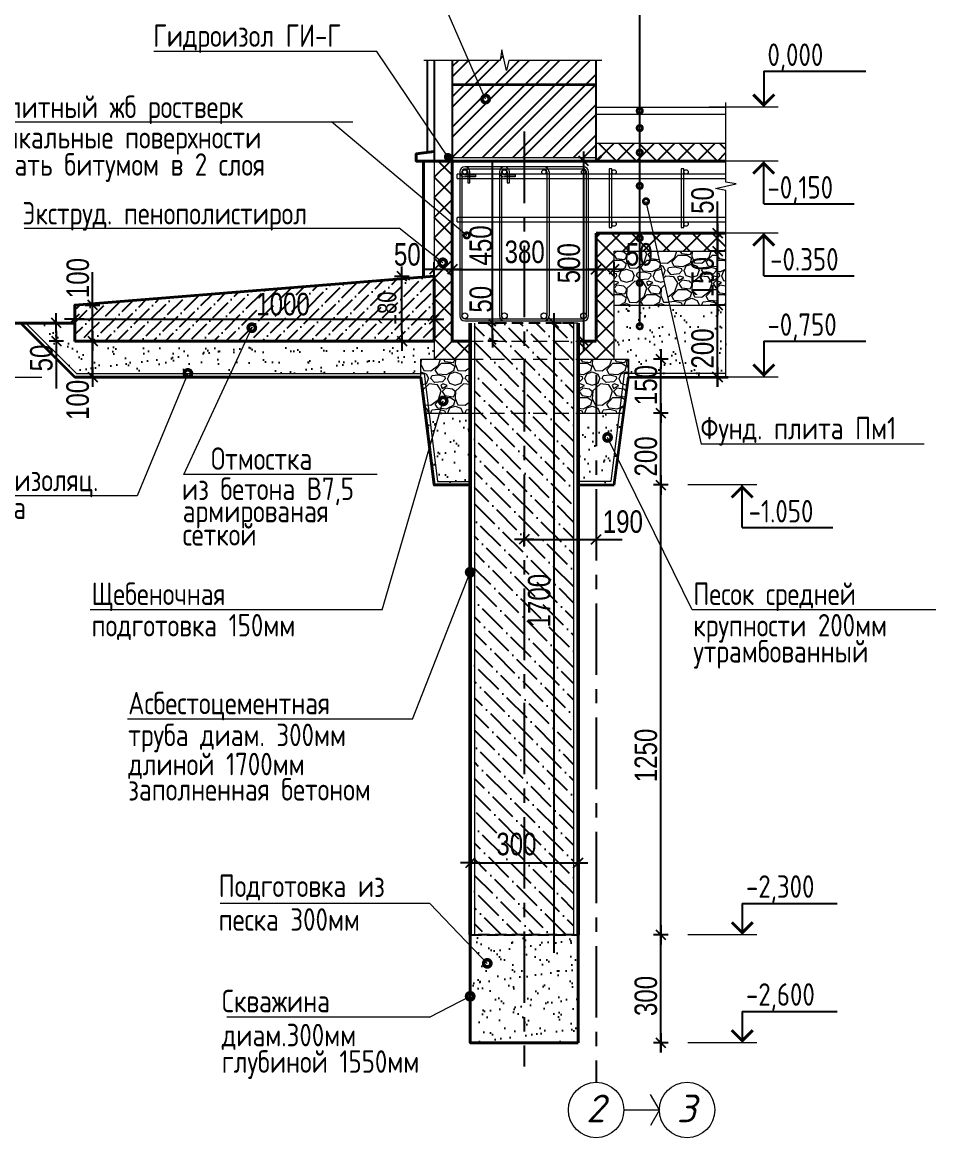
# Model space of a CAD drawing. Extents: x -12289450 to -10763036, y -7834513 to -6150123.
# Drawn here: x -11120280 to -11110128, y -7823445 to -7811047 of the extents above; entities that cross this region are included whole.
import ezdxf

# ---------------------------------------------------------------- set-up
doc = ezdxf.new("R2010")
doc.units = 0
doc.header["$LTSCALE"] = 25
for name, pattern in [('CENTER', [50.8, 31.75, -6.35, 6.35, -6.35]), ('DASHED', [0.75, 0.5, -0.25]), ('HIDDEN', [9.525, 6.35, -3.175])]:
    doc.linetypes.add(name, pattern=pattern)
for name, color, linetype in [('004-ВСПЛИНИИ', 15, 'Continuous'), ('005-РАЗМЕРЫ', 252, 'Continuous'), ('008-ШТРИХОВКА', 252, 'Continuous'), ('014-ОСИ', 251, 'CENTER'), ('Annotation - Text', 7, 'Continuous'), ('osnovnie', 7, 'Continuous')]:
    doc.layers.add(name, color=color, linetype=linetype)
for name, color, linetype, lineweight in [('ROSTV', 5, 'Continuous', 30), ('СТЕНЫ', 5, 'Continuous', 40), ('ФУНДАМЕНТ', 5, 'Continuous', 30), ('фундаменты', 52, 'Continuous', 35)]:
    doc.layers.add(name, color=color, linetype=linetype, lineweight=lineweight)
doc.styles.add('gismo', font='isocpeui.ttf')
doc.styles.add('GOST 2.304', font='cs_gost2304.shx')
doc.styles.add('TXT0', font='txt', dxfattribs={"width": 0.8})

# ---------------------------------------------------------------- blocks, each defined once
blk = doc.blocks.new('A8MITTA', base_point=(3180, 3140))
for p, q in [((3170, 3130), (3190, 3150)), ((3180, 3155), (3180, 3125)), ((3160, 3140), (3200, 3140))]:
    blk.add_line(p, q)

msp = doc.modelspace()

# ---------------------------------------------------------------- hatches: boundary and pattern name
at = {"layer": '005-РАЗМЕРЫ', "ltscale": 5}
h = msp.add_hatch(dxfattribs=at)
h.set_pattern_fill('ANSI32', color=256, scale=25, style=0)
h.set_pattern_definition([(45, (-11115501.8, -7812549.54), (-168.38, 168.38), []), (45, (-11115389.56, -7812549.54), (-168.38, 168.38), [])])
h.paths.add_polyline_path([(-11113901.8, -7811729.5), (-11113901.8, -7811469.5), (-11114873.7, -7811469.5), (-11114897.9, -7811582.8), (-11114948.5, -7811353.3), (-11114967.8, -7811469.5), (-11115318.1, -7811469.5), (-11115204.8, -7811729.5)])
h.paths.add_polyline_path([(-11115196.1, -7811749.5), (-11115138.6, -7811881.6, -0.5404005), (-11115110.7, -7811899.8, -1), (-11115150.6, -7811899.8, -0.2983637), (-11115138.6, -7811881.6), (-11115196.1, -7811749.5), (-11115501.8, -7811749.5), (-11115501.8, -7812549.5), (-11113901.8, -7812549.5), (-11113901.8, -7811749.5)])
h.paths.add_polyline_path([(-11115204.8, -7811729.5), (-11115318.1, -7811469.5), (-11115501.8, -7811469.5), (-11115501.8, -7811729.5)])
at = {"layer": '005-РАЗМЕРЫ', "lineweight": 9, "ltscale": 5}
h = msp.add_hatch(dxfattribs=at)
h.set_pattern_fill('GRAVEL', color=256, scale=15, style=0)
h.set_pattern_definition([(228.0128, (-11115577.49, -7815008.542), (-3048, -3429), [51.258, -5074.573]), (184.96974, (-11115611.78, -7815046.642), (4572, 381.00002), [87.961, -8708.107]), (132.51045, (-11115699.41, -7815054.262), (3810, -4191), [62.022, -6140.208]), (267.2737, (-11115848, -7815149.512), (381, 7620), [80.101, -7929.966]), (292.83365, (-11115851.81, -7815229.522), (-1905, 4572), [78.545, -7775.971]), (357.2737, (-11115821.33, -7815301.912), (-7620, 381), [80.101, -7929.966]), (37.69424, (-11115741.32, -7815305.722), (-4953, -3810), [105.929, -10486.967]), (72.25533, (-11115657.5, -7815240.952), (2667, 8382), [100.008, -9900.788]), (121.42957, (-11115627.02, -7815145.702), (-3048, 4953), [80.372, -7956.832]), (175.2364, (-11115668.93, -7815077.122), (4191, -381), [91.757, -4496.09]), (222.39744, (-11115760.369, -7815069.502), (-4572, -4191), [118.662, -11747.516]), (138.8141, (-11115470.81, -7815153.32), (-2667, 2286), [40.5, -4009.585]), (171.46923, (-11115501.29, -7815126.652), (4953, -762), [77.052, -7628.196]), (225, (-11115577.5, -7815115.22), (-5e-14, -381), [53.88, -484.934]), (203.1986, (-11115604.16, -7815069.5), (1905, 762), [29.016, -2872.593]), (291.8014, (-11115630.83, -7815080.93), (-381, 1143), [41.035, -2010.713]), (30.9638, (-11115615.59, -7815119.03), (1143, 762), [66.648, -2154.945]), (161.565, (-11115558.44, -7815084.74), (762, -381), [48.193, -1156.635]), (16.38954, (-11115851.81, -7815080.932), (3810, 1143), [67.513, -6683.824]), (70.3462, (-11115787.04, -7815061.882), (-1524, -4191), [56.64, -5607.332]), (293.1986, (-11115558.44, -7815008.54), (-762, 1905), [58.032, -2843.578]), (343.61046, (-11115535.58, -7815061.882), (-3810, 1143), [67.513, -6683.824]), (339.444, (-11115851.81, -7815317.15), (-1905, 762), [65.105, -3190.16]), (294.77514, (-11115790.85, -7815340.012), (-1905, 4191), [54.551, -5400.539]), (66.8014, (-11115554.63, -7815389.54), (762, 1905), [58.032, -2843.578]), (17.354, (-11115531.77, -7815336.202), (-4953, -1524), [63.867, -6322.856]), (69.444, (-11115741.32, -7815389.54), (-762, -1905), [32.553, -3222.713]), (101.31, (-11115577.49, -7815389.54), (-381, 1524), [19.427, -1923.3]), (165.9638, (-11115581.3, -7815370.49), (1143, -381), [78.545, -1492.358]), (186.009, (-11115657.5, -7815351.442), (3810, 381), [72.79, -7206.205]), (303.69, (-11115615.59, -7815153.32), (-381, 762), [54.95, -1318.766]), (353.15723, (-11115585.11, -7815199.042), (6477, -762), [95.934, -9497.401]), (60.9454, (-11115489.86, -7815210.47), (-1524, -2667), [39.226, -3883.409]), (90, (-11115470.8, -7815176.2), (-381, 381), [22.86, -358.14]), (120.2564, (-11115665.12, -7815340.012), (1524, -2667), [52.93, -5240.091]), (48.0128, (-11115691.79, -7815294.292), (3048, 3429), [102.516, -5023.314]), (0, (-11115623.2, -7815218.1), (381, 381), [99.06, -281.94]), (325.30485, (-11115524.15, -7815218.092), (3810, -2667), [60.241, -5963.898]), (254.0546, (-11115474.62, -7815252.38), (-381, -1524), [55.474, -2718.248]), (207.646, (-11115489.86, -7815305.722), (-7239, -3810), [90.322, -8941.87]), (175.4261, (-11115569.87, -7815347.632), (-4953, 381), [95.554, -9459.877])])
h.paths.add_polyline_path([(-11115301.8, -7814789.5), (-11115851.8, -7814789.5), (-11115851.8, -7814949.5), (-11115814.4, -7814949.5), (-11115759.4, -7815389.5), (-11115671.7, -7815389.5), (-11115611.3, -7815273.1, -0.2800341), (-11115622.1, -7815255.4, -1), (-11115582.2, -7815255.4, -0.5624584), (-11115611.3, -7815273.1), (-11115671.7, -7815389.5), (-11115301.8, -7815389.5)])
h.paths.add_polyline_path([(-11113589.2, -7814949.5), (-11113541.8, -7814949.5), (-11113541.8, -7814789.5), (-11114101.8, -7814789.5), (-11114101.8, -7815389.5), (-11113644.2, -7815389.5)])
h.paths.add_polyline_path([(-11113417, -7813958.3, -0.4142136), (-11113432, -7813943.3, -0.4142136), (-11113417, -7813928.3), (-11113417, -7813589.5), (-11113701.8, -7813589.5), (-11113701.8, -7814189.5), (-11113417, -7814189.5)])
h.paths.add_polyline_path([(-11113222.1, -7813589.5), (-11113417, -7813589.5), (-11113417, -7813928.3, -0.4142136), (-11113402, -7813943.3, -0.4142136), (-11113417, -7813958.3), (-11113417, -7814189.5), (-11113085.6, -7814189.5)])
h.paths.add_polyline_path([(-11112552.8, -7813589.5), (-11112633.8, -7813589.5), (-11113222.1, -7813589.5), (-11113085.6, -7814189.5), (-11112552.8, -7814189.5)], flags=16)
h.paths.add_polyline_path([(-11112460.4, -7813589.5), (-11113222.1, -7813589.5), (-11113085.6, -7814189.5), (-11112460.4, -7814189.5)])
h.paths.add_polyline_path([(-11115814.4, -7814949.5), (-11115851.8, -7814949.5), (-11115851.8, -7814989.5), (-11115801.8, -7815389.5), (-11115759.4, -7815389.5)], flags=17)
h.paths.add_polyline_path([(-11113541.8, -7814989.5), (-11113541.8, -7814949.5), (-11113589.2, -7814949.5), (-11113644.2, -7815389.5), (-11113595.1, -7815389.5)], flags=17)
h.paths.add_polyline_path([(-11113635.4, -7813815.2), (-11113210.4, -7813815.2), (-11113210.4, -7813440.2), (-11113635.4, -7813440.2)], flags=9)
h.paths.add_polyline_path([(-11112530.3, -7814158.3), (-11112530.3, -7813599.9), (-11112905.3, -7813599.9), (-11112905.3, -7814158.3)], flags=24)
h = msp.add_hatch(dxfattribs=at)
h.set_pattern_fill('GRAVEL', color=256, scale=15, style=0)
h.set_pattern_definition([(228.013, (-11112947.804, -7813808.542), (-3048, -3429), [51.258, -5074.573]), (184.9697, (-11112982.094, -7813846.642), (4572, 381), [87.96, -8708.107]), (132.5104, (-11113069.724, -7813854.262), (3810, -4191), [62.022, -6140.208]), (267.2737, (-11113218.314, -7813949.512), (381, 7620), [80.1, -7929.966]), (292.8337, (-11113222.124, -7814029.522), (-1905, 4572), [78.545, -7775.971]), (357.2737, (-11113191.644, -7814101.912), (-7620, 381), [80.1, -7929.966]), (37.6942, (-11113111.634, -7814105.722), (-4953, -3810), [105.929, -10486.967]), (72.2553, (-11113027.814, -7814040.952), (2667, 8382), [100.008, -9900.788]), (121.4296, (-11112997.334, -7813945.702), (-3048, 4953), [80.372, -7956.832]), (175.2364, (-11113039.244, -7813877.122), (4191, -381), [91.757, -4496.09]), (222.3974, (-11113130.684, -7813869.502), (-4572, -4191), [118.662, -11747.516]), (138.814, (-11112841.124, -7813953.32), (-2667, 2286), [40.5, -4009.585]), (171.4692, (-11112871.604, -7813926.652), (4953, -762), [77.052, -7628.196]), (225, (-11112947.8, -7813915.22), (-5e-14, -381), [53.88, -484.93]), (203.199, (-11112974.474, -7813869.5), (1905, 762), [29.016, -2872.593]), (291.801, (-11113001.144, -7813880.93), (-381, 1143), [41.035, -2010.713]), (30.964, (-11112985.904, -7813919.03), (1143, 762), [66.65, -2154.945]), (161.565, (-11112928.75, -7813884.74), (762, -381), [48.19, -1156.635]), (16.3895, (-11113222.124, -7813880.932), (3810, 1143), [67.513, -6683.824]), (70.346, (-11113157.354, -7813861.882), (-1524, -4191), [56.64, -5607.332]), (293.199, (-11112928.754, -7813808.54), (-762, 1905), [58.03, -2843.578]), (343.6105, (-11112905.894, -7813861.882), (-3810, 1143), [67.513, -6683.824]), (339.444, (-11113222.124, -7814117.15), (-1905, 762), [65.105, -3190.16]), (294.775, (-11113161.164, -7814140.012), (-1905, 4191), [54.55, -5400.54]), (66.8014, (-11112924.944, -7814189.54), (762, 1905), [58.032, -2843.578]), (17.354, (-11112902.084, -7814136.202), (-4953, -1524), [63.867, -6322.856]), (69.444, (-11113111.634, -7814189.54), (-762, -1905), [32.553, -3222.713]), (101.31, (-11112947.804, -7814189.54), (-381, 1524), [19.427, -1923.3]), (165.964, (-11112951.61, -7814170.49), (1143, -381), [78.545, -1492.36]), (186.009, (-11113027.814, -7814151.442), (3810, 381), [72.79, -7206.205]), (303.69, (-11112985.9, -7813953.32), (-381, 762), [54.95, -1318.77]), (353.1572, (-11112955.424, -7813999.042), (6477, -762), [95.934, -9497.401]), (60.9454, (-11112860.174, -7814010.47), (-1524, -2667), [39.226, -3883.41]), (90, (-11112841.12, -7813976.2), (-381, 381), [22.86, -358.14]), (120.2564, (-11113035.434, -7814140.012), (1524, -2667), [52.93, -5240.09]), (48.013, (-11113062.104, -7814094.292), (3048, 3429), [102.516, -5023.314]), (0, (-11112993.52, -7814018.1), (381, 381), [99.06, -281.94]), (325.305, (-11112894.464, -7814018.092), (3810, -2667), [60.241, -5963.898]), (254.055, (-11112844.934, -7814052.38), (-381, -1524), [55.474, -2718.248]), (207.646, (-11112860.174, -7814105.722), (-7239, -3810), [90.322, -8941.87]), (175.426, (-11112940.184, -7814147.632), (-4953, 381), [95.554, -9459.877])])
h.paths.add_polyline_path([(-11113085.6, -7814189.5), (-11112552.8, -7814189.5), (-11112552.8, -7813589.5), (-11112633.8, -7813589.5), (-11113222.1, -7813589.5)])
h.paths.add_polyline_path([(-11112530.3, -7814158.3), (-11112530.3, -7813599.9), (-11112905.3, -7813599.9), (-11112905.3, -7814158.3)], flags=9)
at = {"layer": '005-РАЗМЕРЫ', "ltscale": 5}
h = msp.add_hatch(dxfattribs=at)
h.set_pattern_fill('AR-SAND', color=256, scale=5, style=0)
h.set_pattern_definition([(37.5, (-11115801.8, -7816189.54), (-8, 244.707), [0, -193.04, 0, -215.9, 0, -206.375]), (7.5, (-11115801.8, -7816189.54), (224.762, 358.413), [0, -104.14, 0, -173.99, 0, -66.675]), (327.5, (-11115958.02, -7816189.54), (395.496, 0.719), [0, -63.5, 0, -228.6, 0, -298.45]), (317.5, (-11115958.02, -7816189.54), (381.778, 111.465), [0, -31.75, 0, -149.86, 0, -171.45])])
h.paths.add_polyline_path([(-11112460.4, -7814189.5), (-11113417, -7814189.5), (-11113417, -7814410.2, -0.4142136), (-11113402, -7814425.2, -1), (-11113432, -7814425.2, -0.4142136), (-11113417, -7814410.2), (-11113417, -7814189.5), (-11113701.8, -7814189.5), (-11113701.8, -7814789.5), (-11113541.8, -7814789.5), (-11113541.8, -7814989.5), (-11112460.4, -7814989.5)])
h.paths.add_polyline_path([(-11115301.8, -7815389.5), (-11115671.7, -7815389.5), (-11115742.4, -7815525.7), (-11115664.4, -7816149.5), (-11115301.8, -7816149.5)])
h.paths.add_polyline_path([(-11115742.4, -7815525.7), (-11115776.6, -7815591.6), (-11115701.8, -7816189.5), (-11115301.8, -7816189.5), (-11115301.8, -7816149.5), (-11115664.4, -7816149.5)])
h.paths.add_polyline_path([(-11113901.8, -7815389.5), (-11114101.8, -7815389.5), (-11114101.8, -7816149.5), (-11113901.8, -7816149.5)])
h.paths.add_polyline_path([(-11113644.2, -7815389.5), (-11113901.8, -7815389.5), (-11113901.8, -7816149.5), (-11113739.2, -7816149.5)])
h.paths.add_polyline_path([(-11113595.1, -7815389.5), (-11113644.2, -7815389.5), (-11113739.2, -7816149.5), (-11113901.8, -7816149.5), (-11113901.8, -7816189.5), (-11113701.8, -7816189.5)])
h.paths.add_polyline_path([(-11113901.8, -7816149.5), (-11114101.8, -7816149.5), (-11114101.8, -7816189.5), (-11113901.8, -7816189.5)])
h.paths.add_polyline_path([(-11115759.4, -7815389.5), (-11115801.8, -7815389.5), (-11115776.6, -7815591.6), (-11115742.4, -7815525.7)])
h.paths.add_polyline_path([(-11115671.7, -7815389.5), (-11115759.4, -7815389.5), (-11115742.4, -7815525.7)])
h.paths.add_polyline_path([(-11112530.3, -7814968.2), (-11112530.3, -7814376.6), (-11112905.3, -7814376.6), (-11112905.3, -7814968.2)], flags=24)
h.paths.add_polyline_path([(-11113161.1, -7815358.3), (-11113161.1, -7814799.9), (-11113536.1, -7814799.9), (-11113536.1, -7815358.3)], flags=9)
h = msp.add_hatch(dxfattribs=at)
h.set_pattern_fill('AR-SAND', color=256, scale=5, style=0)
h.set_pattern_definition([(37.5, (-11120254.76, -7814990.72), (-8, 244.707), [0, -193.04, 0, -215.9, 0, -206.375]), (7.5, (-11120254.76, -7814990.72), (224.762, 358.413), [0, -104.14, 0, -173.99, 0, -66.675]), (327.5, (-11120410.97, -7814990.72), (395.496, 0.719), [0, -63.5, 0, -228.6, 0, -298.45]), (317.5, (-11120410.97, -7814990.72), (381.778, 111.465), [0, -31.75, 0, -149.86, 0, -171.45])])
h.paths.add_polyline_path([(-11117957.6, -7814649.5), (-11118118.1, -7814949.5), (-11115851.8, -7814949.5), (-11115851.8, -7814789.5), (-11115701.8, -7814789.5), (-11115701.8, -7814649.5)])
h.paths.add_polyline_path([(-11118482.1, -7814949.5), (-11118118.1, -7814949.5), (-11117957.6, -7814649.5), (-11118296, -7814649.5, -0.571406), (-11118325.6, -7814667)])
h.paths.add_polyline_path([(-11118482.1, -7814949.5), (-11118325.6, -7814667, -0.2727456), (-11118335.9, -7814649.5), (-11119498.7, -7814649.5), (-11119498.7, -7814697.5), (-11119498.7, -7814949.5)])
h.paths.add_polyline_path([(-11119755.9, -7814649.5), (-11119755.9, -7814389.5), (-11119902.3, -7814389.5), (-11119902.3, -7814497.5), (-11119902.3, -7814697.5), (-11119902.3, -7814726.6), (-11119679.3, -7814949.5), (-11119498.7, -7814949.5), (-11119498.7, -7814881.5), (-11119498.7, -7814649.5)])
h.paths.add_polyline_path([(-11119902.3, -7814589.5), (-11119902.3, -7814481.5), (-11119902.3, -7814389.5), (-11119983.3, -7814389.5), (-11120239.3, -7814389.5), (-11119902.3, -7814726.6)])
h.paths.add_polyline_path([(-11119879.8, -7814990.7), (-11119879.8, -7814565.7), (-11120254.8, -7814565.7), (-11120254.8, -7814990.7)], flags=9)
h = msp.add_hatch(dxfattribs=at)
h.set_pattern_fill('AR-SAND', color=256, scale=5, style=0)
h.set_pattern_definition([(37.5, (-11115301.8, -7822389.54), (-8, 244.707), [0, -193.04, 0, -215.9, 0, -206.375]), (7.5, (-11115301.8, -7822389.54), (224.76, 358.41), [0, -104.14, 0, -173.99, 0, -66.675]), (327.5, (-11115458.02, -7822389.54), (395.496, 0.719), [0, -63.5, 0, -228.6, 0, -298.45]), (317.5, (-11115458.02, -7822389.54), (381.78, 111.465), [0, -31.75, 0, -149.86, 0, -171.45])])
h.paths.add_polyline_path([(-11114101.8, -7822389.5), (-11114101.8, -7821189.5), (-11115301.8, -7821189.5), (-11115301.8, -7822389.5)])
at = {"layer": '008-ШТРИХОВКА', "ltscale": 5}
h = msp.add_hatch(dxfattribs=at)
h.set_pattern_fill('ANSI37', color=256, scale=50, style=0)
h.set_pattern_definition([(45, (-11113901.81, -7812589.54), (-112.253, 112.253), []), (135, (-11113901.81, -7812589.54), (-112.253, -112.253), [])])
h.paths.add_polyline_path([(-11112460.4, -7812389.5), (-11113901.8, -7812389.5), (-11113901.8, -7812549.5), (-11113901.8, -7812589.5), (-11112460.4, -7812589.5)])
h.paths.add_polyline_path([(-11113402, -7812494.3, -1), (-11113432, -7812494.3, -1)], flags=16)
h = msp.add_hatch(dxfattribs=at)
h.set_pattern_fill('ANSI37', color=256, scale=50, style=0)
h.set_pattern_definition([(45, (-11115701.81, -7814789.54), (-112.253, 112.253), []), (135, (-11115701.81, -7814789.54), (-112.253, -112.253), [])])
h.paths.add_polyline_path([(-11115501.8, -7813279.5), (-11115701.8, -7813111.4), (-11115701.8, -7813644.6), (-11115622.4, -7813707.7, -0.7103054), (-11115586.8, -7813720.1, -1), (-11115626.7, -7813720.1, -0.1693818), (-11115622.4, -7813707.7), (-11115701.8, -7813644.6), (-11115701.8, -7813792.7), (-11115593.8, -7813792.7), (-11115501.8, -7813792.7), (-11115501.8, -7813711.7)])
h.paths.add_polyline_path([(-11115501.8, -7812589.5), (-11115701.8, -7812589.5), (-11115701.8, -7813111.4), (-11115501.8, -7813279.5)])
h.paths.add_polyline_path([(-11115501.8, -7813792.7), (-11115609.8, -7813792.7), (-11115701.8, -7813792.7), (-11115701.8, -7813873.7), (-11115701.8, -7814789.5), (-11115301.8, -7814789.5), (-11115301.8, -7814589.5), (-11115317.6, -7814589.5), (-11115501.8, -7814589.5)])
h.paths.add_polyline_path([(-11113701.8, -7813792.7), (-11113809.8, -7813792.7), (-11113901.8, -7813792.7), (-11113901.8, -7813873.7), (-11113901.8, -7814589.5), (-11114101.8, -7814589.5), (-11114101.8, -7814789.5), (-11113701.8, -7814789.5)])
h.paths.add_polyline_path([(-11113701.8, -7813589.5), (-11113417, -7813589.5), (-11113417, -7813461.1, -0.4142136), (-11113432, -7813446.1, -0.4142136), (-11113417, -7813431.1), (-11113417, -7813389.5), (-11113901.8, -7813389.5), (-11113901.8, -7813792.7), (-11113793.8, -7813792.7), (-11113701.8, -7813792.7), (-11113701.8, -7813711.7)])
h.paths.add_polyline_path([(-11113267.6, -7813389.5), (-11113417, -7813389.5), (-11113417, -7813431.1, -0.4142136), (-11113402, -7813446.1, -0.4142136), (-11113417, -7813461.1), (-11113417, -7813589.5), (-11113222.1, -7813589.5)])
h.paths.add_polyline_path([(-11112552.8, -7813389.5), (-11112633.8, -7813389.5), (-11113267.6, -7813389.5), (-11113222.1, -7813589.5), (-11112552.8, -7813589.5)])
h.paths.add_polyline_path([(-11112460.4, -7813389.5), (-11112552.8, -7813389.5), (-11112552.8, -7813497.5), (-11112552.8, -7813589.5), (-11112471.8, -7813589.5), (-11112460.4, -7813589.5)])
h.paths.add_polyline_path([(-11113635.4, -7813815.2), (-11113210.4, -7813815.2), (-11113210.4, -7813440.2), (-11113635.4, -7813440.2)], flags=9)
at = {"layer": '008-ШТРИХОВКА', "ltscale": 4}
h = msp.add_hatch(dxfattribs=at)
h.set_pattern_fill('ANSI36', color=256, scale=30, style=0)
h.set_pattern_definition([(45, (38449788.22, 17325347.05), (50.51394068, 185.2177825), [238.125, -47.625, 0, -47.625])])
h.paths.add_polyline_path([(-11116061, -7813898.3), (-11119498.7, -7814173.7), (-11119498.7, -7814297.5), (-11119498.7, -7814589.5), (-11119417.7, -7814589.5), (-11116061, -7814589.5), (-11116061, -7814481.5)])
h.paths.add_polyline_path([(-11115701.8, -7813869.5), (-11116061, -7813898.3), (-11116061, -7813977.5), (-11116061, -7814589.5), (-11115980, -7814589.5), (-11115701.8, -7814589.5)])
h.paths.add_polyline_path([(-11119498.7, -7814189.5), (-11119513.3, -7814174.9), (-11119695.9, -7814189.5), (-11119695.9, -7814589.5), (-11119498.7, -7814589.5), (-11119498.7, -7814481.5)])
h.paths.add_polyline_path([(-11116068.5, -7814460.6), (-11116068.5, -7813991.6), (-11116383.5, -7813991.6), (-11116383.5, -7814460.6)], flags=24)
h = msp.add_hatch(dxfattribs=at)
h.set_pattern_fill('ANSI36', color=256, scale=40, angle=90, style=0)
h.set_pattern_definition([(135, (38449788.22, 17326387.05), (-246.95704333, 67.3519209), [317.5, -63.5, 0, -63.5])])
h.paths.add_polyline_path([(-11114701.8, -7814589.5), (-11115253.8, -7814589.5), (-11115253.8, -7814789.5), (-11114701.8, -7814789.5)])
h.paths.add_polyline_path([(-11114701.8, -7814389.5), (-11115053.3, -7814389.5), (-11115053.3, -7814461.5), (-11115053.3, -7814589.5), (-11114701.8, -7814589.5)])
h.paths.add_polyline_path([(-11114369.1, -7814389.5), (-11114701.8, -7814389.5), (-11114701.8, -7814589.5), (-11114369.1, -7814589.5)])
h.paths.add_polyline_path([(-11114369.1, -7814589.5), (-11114701.8, -7814589.5), (-11114701.8, -7814789.5), (-11114369.1, -7814789.5)])
h.paths.add_polyline_path([(-11114149.8, -7814589.5), (-11114369.1, -7814589.5), (-11114369.1, -7814789.5), (-11114149.8, -7814789.5)])
h.paths.add_polyline_path([(-11114149.8, -7814389.5), (-11114369.1, -7814389.5), (-11114369.1, -7814495.5), (-11114369.1, -7814589.5), (-11114149.8, -7814589.5)])
h.paths.add_polyline_path([(-11115053.3, -7814517.5), (-11115053.3, -7814389.5), (-11115107.3, -7814389.5), (-11115253.8, -7814389.5), (-11115253.8, -7814589.5), (-11115053.3, -7814589.5)])
h.paths.add_polyline_path([(-11114701.8, -7814789.5), (-11115253.8, -7814789.5), (-11115253.8, -7815389.5), (-11114701.8, -7815389.5)])
h.paths.add_polyline_path([(-11114369.1, -7814789.5), (-11114701.8, -7814789.5), (-11114701.8, -7815389.5), (-11114369.1, -7815389.5)])
h.paths.add_polyline_path([(-11114149.8, -7814789.5), (-11114369.1, -7814789.5), (-11114369.1, -7815389.5), (-11114149.8, -7815389.5)])
h.paths.add_polyline_path([(-11114149.8, -7815389.5), (-11114369.1, -7815389.5), (-11114369.1, -7816149.5), (-11114149.8, -7816149.5)])
h.paths.add_polyline_path([(-11114369.1, -7815389.5), (-11114701.8, -7815389.5), (-11114701.8, -7816149.5), (-11114369.1, -7816149.5)])
h.paths.add_polyline_path([(-11114701.8, -7815389.5), (-11115253.8, -7815389.5), (-11115253.8, -7816149.5), (-11114701.8, -7816149.5)])
h.paths.add_polyline_path([(-11114701.8, -7816149.5), (-11115253.8, -7816149.5), (-11115253.8, -7820389.8), (-11114701.8, -7820389.8)])
h.paths.add_polyline_path([(-11114369.1, -7816149.5), (-11114701.8, -7816149.5), (-11114701.8, -7820389.8), (-11114369.1, -7820389.8)])
h.paths.add_polyline_path([(-11114149.8, -7816149.5), (-11114369.1, -7816149.5), (-11114369.1, -7820389.8), (-11114149.8, -7820389.8)])
h.paths.add_polyline_path([(-11114149.8, -7820790.4), (-11114369.1, -7820790.4), (-11114369.1, -7821189.5), (-11114149.8, -7821189.5)])
h.paths.add_polyline_path([(-11114149.8, -7820389.8), (-11114369.1, -7820389.8), (-11114369.1, -7820790.4), (-11114149.8, -7820790.4)])
h.paths.add_polyline_path([(-11114369.1, -7820389.8), (-11114701.8, -7820389.8), (-11114701.8, -7820790.4), (-11114369.1, -7820790.4)])
h.paths.add_polyline_path([(-11114369.1, -7820790.4), (-11114701.8, -7820790.4), (-11114701.8, -7821189.5), (-11114369.1, -7821189.5)])
h.paths.add_polyline_path([(-11114701.8, -7820389.8), (-11115253.8, -7820389.8), (-11115253.8, -7821189.5), (-11114701.8, -7821189.5)])
h.paths.add_polyline_path([(-11115023.9, -7820382.3), (-11114526.9, -7820382.3), (-11114526.9, -7820067.3), (-11115023.9, -7820067.3)], flags=9)
h.paths.add_polyline_path([(-11114376.6, -7817779.9), (-11114376.6, -7817170.9), (-11114691.6, -7817170.9), (-11114691.6, -7817779.9)], flags=24)

# ---------------------------------------------------------------- linework, layer by layer
at = {"lineweight": 13, "ltscale": 20}
for p, q in [((-11115130.6, -7811899.8), (-11115740, -7810501.5)), ((-11116340.3, -7811372.5), (-11118816.5, -7811372.5)), ((-11115549.3, -7812542.8), (-11116340.3, -7811372.5)), ((-11121066.9, -7812153.3), (-11116607.4, -7812153.3)), ((-11115340.1, -7813415.5), (-11116841.6, -7812153.3)), ((-11120258, -7813336.7), (-11116089.5, -7813336.7)), ((-11115606.7, -7813720.1), (-11116089.5, -7813336.7)), ((-11118486.3, -7816074.7), (-11117729.4, -7814442.3)), ((-11118439.8, -7814949.5), (-11119002.4, -7816312)), ((-11116280.2, -7817577.2), (-11115602.1, -7815255.4)), ((-11112835.3, -7817577.2), (-11113775.2, -7815661.4)), ((-11110257.5, -7815736), (-11112733.7, -7815736)), ((-11116334.3, -7816074.7), (-11118486.3, -7816074.7)), ((-11119002.4, -7816312), (-11121075.6, -7816312)), ((-11115941.5, -7818791.9), (-11115301.8, -7817159.5)), ((-11116280.2, -7817577.2), (-11119524.1, -7817577.2)), ((-11110127.7, -7817577.2), (-11112835.3, -7817577.2)), ((-11115941.5, -7818791.9), (-11119112.3, -7818791.9)), ((-11115751.7, -7820840.4), (-11118080.2, -7820840.4)), ((-11115751.7, -7820840.4), (-11115112.1, -7821507.2)), ((-11115755.1, -7822103.9), (-11115301.8, -7821873.6)), ((-11115755.1, -7822103.9), (-11118007.7, -7822103.9))]:
    msp.add_line(p, q, dxfattribs=at)
at = {"linetype": 'Continuous', "lineweight": 25, "ltscale": 20}
for p, q in [((-11112038.6, -7811589.3), (-11110905.4, -7811589.3)), ((-11112038.6, -7811589.3), (-11112038.6, -7811989.5)), ((-11112038.6, -7812876.8), (-11112038.6, -7812589.5)), ((-11112038.6, -7813063.8), (-11112038.6, -7812589.5)), ((-11112038.6, -7813063.8), (-11111032.3, -7813063.8)), ((-11112038.6, -7813676.8), (-11112038.6, -7813389.5)), ((-11112038.6, -7813863.8), (-11112038.6, -7813389.5)), ((-11112038.6, -7813863.8), (-11111032.3, -7813863.8)), ((-11112038.6, -7814589.3), (-11110905.4, -7814589.3)), ((-11112038.6, -7814589.3), (-11112038.6, -7814989.5)), ((-11112277.5, -7816476.8), (-11112277.5, -7816189.5)), ((-11112277.5, -7816663.8), (-11112277.5, -7816189.5)), ((-11112277.5, -7816663.8), (-11111271.2, -7816663.8)), ((-11112277.5, -7820842.5), (-11111222.6, -7820842.5)), ((-11112277.5, -7820842.5), (-11112277.5, -7821189.5)), ((-11112277.5, -7822042.5), (-11111222.6, -7822042.5)), ((-11112277.5, -7822042.5), (-11112277.5, -7822389.5))]:
    msp.add_line(p, q, dxfattribs=at)
at = {"lineweight": 25, "ltscale": 20}
msp.add_lwpolyline([(-11113417, -7814425.2), (-11113417, -7806957.3)], dxfattribs=at)
for points, const_width in [([(-11115110.7, -7811899.8, 1), (-11115150.6, -7811899.8, 1)], 79.8), ([(-11113402, -7812030.6, 1), (-11113432, -7812030.6, 1)], 60), ([(-11113402, -7812222.5, 1), (-11113432, -7812222.5, 1)], 60), ([(-11115534.3, -7812542.8, 1), (-11115564.3, -7812542.8, 1)], 60), ([(-11113402, -7812494.3, 1), (-11113432, -7812494.3, 1)], 60), ([(-11113402, -7812865.3, 1), (-11113432, -7812865.3, 1)], 60), ([(-11113332.8, -7813037, 1), (-11113362.8, -7813037, 1)], 60), ([(-11115325.1, -7813415.5, 1), (-11115355.1, -7813415.5, 1)], 60), ([(-11113402, -7813446.1, 1), (-11113432, -7813446.1, 1)], 60), ([(-11115586.8, -7813720.1, 1), (-11115626.7, -7813720.1, 1)], 79.8), ([(-11113402, -7813943.3, 1), (-11113432, -7813943.3, 1)], 60), ([(-11117709.5, -7814442.3, 1), (-11117749.4, -7814442.3, 1)], 79.8), ([(-11113402, -7814425.2, 1), (-11113432, -7814425.2, 1)], 60), ([(-11118419.9, -7814949.5, 1), (-11118459.8, -7814949.5, 1)], 79.8), ([(-11115582.2, -7815255.4, 1), (-11115622.1, -7815255.4, 1)], 79.8), ([(-11113755.2, -7815661.4, 1), (-11113795.1, -7815661.4, 1)], 79.8), ([(-11115281.9, -7817159.5, 1), (-11115321.8, -7817159.5, 1)], 79.8), ([(-11115092.1, -7821507.2, 1), (-11115132, -7821507.2, 1)], 79.8), ([(-11115281.9, -7821873.6, 1), (-11115321.8, -7821873.6, 1)], 79.8)]:
    msp.add_lwpolyline(points, format="xyb", close=True, dxfattribs=dict(at, const_width=const_width))
at = {"linetype": 'Continuous', "lineweight": 25, "ltscale": 20, "const_width": 32}
for points in [[(-11112155.3, -7811850.2), (-11112038.6, -7811966.9), (-11111921.9, -7811850.2)], [(-11112155.3, -7812728.9), (-11112038.6, -7812612.2), (-11111921.9, -7812728.9)], [(-11112155.3, -7812728.9), (-11112038.6, -7812612.2), (-11111921.9, -7812728.9)], [(-11112155.3, -7813528.9), (-11112038.6, -7813412.2), (-11111921.9, -7813528.9)], [(-11112155.3, -7813528.9), (-11112038.6, -7813412.2), (-11111921.9, -7813528.9)], [(-11112155.3, -7814850.2), (-11112038.6, -7814966.9), (-11111921.9, -7814850.2)], [(-11112394.1, -7816328.9), (-11112277.5, -7816212.2), (-11112160.8, -7816328.9)], [(-11112394.1, -7816328.9), (-11112277.5, -7816212.2), (-11112160.8, -7816328.9)], [(-11112394.1, -7821050.2), (-11112277.5, -7821166.9), (-11112160.8, -7821050.2)], [(-11112394.1, -7821050.2), (-11112277.5, -7821166.9), (-11112160.8, -7821050.2)], [(-11112394.1, -7822250.2), (-11112277.5, -7822366.9), (-11112160.8, -7822250.2)], [(-11112394.1, -7822250.2), (-11112277.5, -7822366.9), (-11112160.8, -7822250.2)]]:
    msp.add_lwpolyline(points, dxfattribs=at)
at = {"lineweight": 13, "ltscale": 20}
msp.add_lwpolyline([(-11113347.8, -7813037), (-11112733.7, -7815736)], dxfattribs=at)
at = {"layer": '004-ВСПЛИНИИ', "color": 0, "lineweight": 0}
for points in [[(-11113839.3, -7811469.5), (-11114873.7, -7811469.5), (-11114897.9, -7811582.8), (-11114948.5, -7811353.3), (-11114967.8, -7811469.5), (-11115817.4, -7811469.5)], [(-11112460.4, -7814989.5), (-11112460.4, -7812916.4), (-11112573.7, -7812892.1), (-11112344.2, -7812841.5), (-11112460.4, -7812822.3), (-11112460.4, -7811937.2)]]:
    msp.add_lwpolyline(points, dxfattribs=at)
at = {"layer": '005-РАЗМЕРЫ', "ltscale": 5}
for p, q in [((-11115053.3, -7814389.5), (-11115053.3, -7812589.5)), ((-11114039.4, -7814589.5), (-11114039.4, -7812594.9)), ((-11112552.9, -7814989.5), (-11112552.8, -7813039.5)), ((-11119498.7, -7814189.5), (-11119498.7, -7813822.8)), ((-11115549.8, -7813792.7), (-11113927.3, -7813792.7)), ((-11119498.7, -7814989.5), (-11119498.7, -7814189.5)), ((-11119696.4, -7814345.6), (-11115707.2, -7814345.6)), ((-11115053.3, -7814585.9), (-11115053.3, -7814393.1)), ((-11114369.1, -7821389.5), (-11114369.1, -7814392.9)), ((-11119902.3, -7814589.5), (-11119902.3, -7815116.8)), ((-11113183.6, -7817229.5), (-11113183.6, -7814881.5)), ((-11114700.3, -7816794.1), (-11113611.1, -7816794.1)), ((-11113183.6, -7821389.5), (-11113183.6, -7817229.5)), ((-11113183.6, -7822497.5), (-11113183.6, -7818429.5)), ((-11115301.8, -7820389.8), (-11114101.8, -7820389.8))]:
    msp.add_line(p, q, dxfattribs=at)
at = {"layer": '005-РАЗМЕРЫ', "color": 2, "linetype": 'DASHED', "ltscale": 10}
for p, q in [((-11114149.8, -7814389.5), (-11115253.8, -7814389.5)), ((-11115301.8, -7821189.5), (-11114101.8, -7821189.5)), ((-11114149.8, -7821189.5), (-11115253.8, -7821189.5))]:
    msp.add_line(p, q, dxfattribs=at)
at = {"layer": '005-РАЗМЕРЫ', "ltscale": 5}
msp.add_lwpolyline([(-11116061, -7814481.5), (-11116061, -7813949.5)], dxfattribs=at)
at = {"layer": '014-ОСИ'}
for p, q in [((-11114701.8, -7812261.8), (-11114701.8, -7822655.4)), ((-11113901.8, -7814965.4), (-11113901.8, -7822829.2))]:
    msp.add_line(p, q, dxfattribs=at)
at = {"layer": 'Annotation - Text', "color": 0, "lineweight": 20}
for points in [[(-11113199, -7823137.2), (-11113299.2, -7822963.7)], [(-11113593.8, -7823137.2), (-11113199, -7823137.2)], [(-11113199, -7823137.2), (-11113299.2, -7823310.7)]]:
    msp.add_lwpolyline(points, dxfattribs=at)
for centre in [(-11113901.8, -7823137.2), (-11112891, -7823137.2)]:
    msp.add_circle(centre, 308, dxfattribs=at)
at = {"layer": 'osnovnie', "color": 3, "lineweight": 0, "ltscale": 100}
for p, q in [((-11112460.4, -7812733.5), (-11115446.8, -7812733.6)), ((-11115417.8, -7812709.5), (-11115417.8, -7814309.5)), ((-11115393.8, -7812709.5), (-11115393.8, -7814309.5)), ((-11114041.8, -7812653.5), (-11115361.8, -7812653.5)), ((-11114041.8, -7812677.5), (-11115361.8, -7812677.5)), ((-11114977.8, -7812709.5), (-11114977.8, -7814309.5)), ((-11114953.8, -7812709.5), (-11114953.8, -7814309.5)), ((-11114449.8, -7812709.5), (-11114449.8, -7814309.5)), ((-11114425.8, -7812709.5), (-11114425.8, -7814309.5)), ((-11114009.8, -7814309.5), (-11114009.8, -7812709.5)), ((-11113985.8, -7814309.5), (-11113985.8, -7812709.5)), ((-11115446.8, -7812781.6), (-11112460.4, -7812781.5)), ((-11112460.4, -7813217.5), (-11115446.8, -7813217.6)), ((-11115446.8, -7813265.6), (-11112460.4, -7813265.5)), ((-11115361.8, -7814341.5), (-11114041.8, -7814341.5)), ((-11115361.8, -7814365.5), (-11114041.8, -7814365.5))]:
    msp.add_line(p, q, dxfattribs=at)
for points in [[(-11115446.8, -7812781.6), (-11115446.8, -7812733.6)], [(-11115361.8, -7812741.5), (-11115241.8, -7812741.5), (-11115241.8, -7812765.5), (-11115361.8, -7812765.5)], [(-11115329.8, -7812709.5), (-11115329.8, -7812829.5), (-11115305.8, -7812829.5), (-11115305.8, -7812709.5)], [(-11114921.8, -7812741.5), (-11114801.8, -7812741.5), (-11114801.8, -7812765.5), (-11114921.8, -7812765.5)], [(-11114889.8, -7812709.5), (-11114889.8, -7812829.5), (-11114865.8, -7812829.5), (-11114865.8, -7812709.5)], [(-11115446.8, -7813265.6), (-11115446.8, -7813217.6)]]:
    msp.add_lwpolyline(points, dxfattribs=at)
for points in [[(-11113725.8, -7812673.6), (-11113757.8, -7812673.6), (-11113757.8, -7813326.2), (-11113725.8, -7813326.2), (-11113725.8, -7812673.6)], [(-11112925.8, -7812673.6), (-11112957.8, -7812673.6), (-11112957.8, -7813326.2), (-11112925.8, -7813326.2), (-11112925.8, -7812673.6)]]:
    msp.add_lwpolyline(points, close=True, dxfattribs=at)
for centre, radius in [((-11115361.8, -7812709.5), 24), ((-11115361.8, -7812709.5), 24), ((-11114921.8, -7812709.5), 24), ((-11114481.8, -7812709.5), 24), ((-11114041.8, -7812709.5), 24), ((-11113701.8, -7812709.6), 24), ((-11112901.8, -7812709.6), 24), ((-11113701.8, -7813289.6), 24), ((-11112901.8, -7813289.6), 24), ((-11115361.8, -7814309.5), 32), ((-11114921.8, -7814309.5), 32), ((-11114481.8, -7814309.5), 32), ((-11114041.8, -7814309.5), 32)]:
    msp.add_circle(centre, radius, dxfattribs=at)
for centre, radius, start, end in [((-11115361.8, -7812709.5), 56, 90, 180), ((-11115361.8, -7812709.5), 56, 180, 270), ((-11115361.8, -7812709.5), 32, 90, 180), ((-11115361.8, -7812709.5), 32, 180, 270), ((-11115361.8, -7812709.5), 56, 0, 90), ((-11115361.8, -7812709.5), 32, 0, 90), ((-11114921.8, -7812709.5), 56, 90, 180), ((-11114921.8, -7812709.5), 56, 90, 180), ((-11114921.8, -7812709.5), 56, 180, 270), ((-11114921.8, -7812709.5), 32, 90, 180), ((-11114921.8, -7812709.5), 32, 90, 180), ((-11114921.8, -7812709.5), 32, 180, 270), ((-11114921.8, -7812709.5), 56, 0, 90), ((-11114921.8, -7812709.5), 32, 0, 90), ((-11114481.8, -7812709.5), 56, 0, 90), ((-11114481.8, -7812709.5), 56, 0, 90), ((-11114481.8, -7812709.5), 32, 0, 90), ((-11114041.8, -7812709.5), 56, 0, 90), ((-11114041.8, -7812709.5), 32, 0, 90), ((-11115361.8, -7814309.5), 56, 180, 270), ((-11115361.8, -7814309.5), 32, 180, 270), ((-11114921.8, -7814309.5), 56, 180, 270), ((-11114921.8, -7814309.5), 32, 180, 270), ((-11114481.8, -7814309.5), 32, 270, 0), ((-11114481.8, -7814309.5), 56, 270, 0), ((-11114041.8, -7814309.5), 32, 270, 0), ((-11114041.8, -7814309.5), 56, 270, 0)]:
    msp.add_arc(centre, radius, start, end, dxfattribs=at)
at = {"layer": 'ROSTV', "color": 4, "lineweight": 35}
msp.add_lwpolyline([(-11113846, -7812535.1), (-11113901.8, -7812589.5), (-11115501.8, -7812589.5), (-11115567.3, -7812525.1)], dxfattribs=at)
msp.add_lwpolyline([(-11113846, -7812535.1), (-11113901.8, -7812589.5), (-11115501.8, -7812589.5), (-11115567.3, -7812525.1)], dxfattribs=at)
at = {"layer": 'СТЕНЫ', "lineweight": 25, "ltscale": 3}
for p, q in [((-11115781.8, -7811469.5), (-11115781.8, -7812492.4)), ((-11115701.8, -7811469.5), (-11115701.8, -7812589.5)), ((-11115501.8, -7811469.5), (-11115501.8, -7812589.5)), ((-11113901.8, -7812589.5), (-11113901.8, -7811469.5))]:
    msp.add_line(p, q, dxfattribs=at)
at = {"layer": 'СТЕНЫ', "color": 0, "lineweight": 5, "ltscale": 4}
for p, q in [((-11111878.3, -7811989.5), (-11112644.4, -7811989.5)), ((-11111878.3, -7812589.5), (-11112644.4, -7812589.5)), ((-11111878.3, -7813389.5), (-11112460.4, -7813389.5)), ((-11120830.4, -7814989.5), (-11120064.3, -7814989.5)), ((-11112415.9, -7814989.5), (-11113182, -7814989.5)), ((-11111878.3, -7814989.5), (-11112644.4, -7814989.5)), ((-11112117.1, -7816189.5), (-11112883.2, -7816189.5)), ((-11112117.1, -7821189.5), (-11112883.2, -7821189.5)), ((-11112117.1, -7822389.5), (-11112883.2, -7822389.5))]:
    msp.add_line(p, q, dxfattribs=at)
at = {"layer": 'СТЕНЫ', "lineweight": 40, "ltscale": 10}
for p, q in [((-11115501.8, -7814589.5), (-11115501.8, -7812589.5)), ((-11115501.8, -7812589.5), (-11113901.8, -7812589.5)), ((-11115501.8, -7814589.5), (-11115501.8, -7812589.5)), ((-11115501.8, -7812589.5), (-11113901.8, -7812589.5)), ((-11113901.8, -7813389.5), (-11113901.8, -7814589.5)), ((-11115301.8, -7814589.5), (-11115501.8, -7814589.5)), ((-11113901.8, -7814589.5), (-11114101.8, -7814589.5)), ((-11113901.8, -7814589.5), (-11114101.8, -7814589.5))]:
    msp.add_line(p, q, dxfattribs=at)
at = {"layer": 'СТЕНЫ', "ltscale": 3}
for p, q in [((-11115501.8, -7812589.5), (-11115501.8, -7814589.5)), ((-11113901.8, -7814589.5), (-11113901.8, -7813389.5)), ((-11113901.8, -7813389.5), (-11112460.4, -7813389.5)), ((-11115501.8, -7814589.5), (-11115301.8, -7814589.5)), ((-11114101.8, -7814589.5), (-11113901.8, -7814589.5))]:
    msp.add_line(p, q, dxfattribs=at)
at = {"layer": 'СТЕНЫ', "color": 0, "ltscale": 4}
msp.add_line((-11121050.5, -7814389.5), (-11119695.9, -7814389.5), dxfattribs=at)
at = {"layer": 'СТЕНЫ', "linetype": 'Continuous', "lineweight": 35, "ltscale": 75}
for p, q in [((-11120295.9, -7814389.5), (-11119695.9, -7814989.5)), ((-11119695.9, -7814989.5), (-11115851.8, -7814989.5)), ((-11119695.9, -7814989.5), (-11115851.8, -7814989.5)), ((-11115851.8, -7814989.5), (-11115701.8, -7816189.5)), ((-11113701.8, -7816189.5), (-11113541.8, -7814989.5)), ((-11115701.8, -7816189.5), (-11115301.8, -7816189.5)), ((-11115301.8, -7816189.5), (-11115301.8, -7822389.5)), ((-11114101.8, -7822389.5), (-11114101.8, -7816189.5)), ((-11114101.8, -7816189.5), (-11113701.8, -7816189.5)), ((-11115301.8, -7822389.5), (-11114101.8, -7822389.5))]:
    msp.add_line(p, q, dxfattribs=at)
at = {"layer": 'СТЕНЫ', "color": 0, "linetype": 'DASHED', "lineweight": 25, "ltscale": 10}
for p, q in [((-11115308.9, -7814589.5), (-11115501.8, -7814589.5)), ((-11115308.9, -7814589.5), (-11115501.8, -7814589.5)), ((-11115301.8, -7821189.5), (-11114101.8, -7821189.5))]:
    msp.add_line(p, q, dxfattribs=at)
at = {"layer": 'СТЕНЫ', "color": 4, "ltscale": 10}
msp.add_line((-11115301.8, -7822389.5), (-11114101.8, -7822389.5), dxfattribs=at)
at = {"layer": 'СТЕНЫ', "lineweight": 9, "ltscale": 3}
for points in [[(-11115501.8, -7811469.5), (-11115501.8, -7811729.5), (-11115501.8, -7811729.5), (-11113901.8, -7811729.5), (-11113901.8, -7811469.5)], [(-11113901.8, -7811989.5), (-11112460.4, -7811989.5)], [(-11113901.8, -7812069.5), (-11112460.4, -7812069.5)], [(-11113901.8, -7812389.5), (-11112460.4, -7812389.5)]]:
    msp.add_lwpolyline(points, dxfattribs=at)
msp.add_lwpolyline([(-11115501.8, -7812549.5), (-11115501.8, -7812549.5), (-11113901.8, -7812549.5), (-11113901.8, -7811749.5), (-11115501.8, -7811749.5)], close=True, dxfattribs=at)
at = {"layer": 'СТЕНЫ', "lineweight": 40, "ltscale": 10}
for points in [[(-11115501.8, -7812589.5), (-11115901.8, -7812589.5), (-11115901.8, -7812509.5), (-11115701.8, -7812481)], [(-11115821.8, -7813876), (-11115821.8, -7812589.5), (-11115821.8, -7812589.5)], [(-11113901.8, -7812589.5), (-11112460.4, -7812589.5)], [(-11113901.8, -7813389.5), (-11112460.4, -7813389.5)], [(-11115701.8, -7814589.5), (-11115701.8, -7813869.5), (-11119695.9, -7814189.5), (-11119695.9, -7814589.5)], [(-11119695.9, -7814589.5), (-11119695.9, -7814589.5), (-11115701.8, -7814589.5)], [(-11119695.9, -7814989.5), (-11115851.8, -7814989.5)]]:
    msp.add_lwpolyline(points, dxfattribs=at)
at = {"layer": 'СТЕНЫ', "lineweight": 9, "ltscale": 4}
for points in [[(-11115701.8, -7812589.5), (-11115701.8, -7814789.5), (-11115301.8, -7814789.5)], [(-11115501.8, -7812589.5), (-11115701.8, -7812589.5)], [(-11114101.8, -7814789.5), (-11113701.8, -7814789.5), (-11113701.8, -7813589.5), (-11112460.4, -7813589.5)]]:
    msp.add_lwpolyline(points, dxfattribs=at)
at = {"layer": 'СТЕНЫ', "color": 4, "lineweight": 9, "ltscale": 10}
for points in [[(-11120239.3, -7814389.5), (-11119679.3, -7814949.5), (-11115814.4, -7814949.5), (-11115664.4, -7816149.5), (-11115301.8, -7816149.5)], [(-11112460.4, -7814949.5), (-11112460.4, -7814949.5), (-11113589.2, -7814949.5), (-11113739.2, -7816149.5), (-11114101.8, -7816149.5)]]:
    msp.add_lwpolyline(points, dxfattribs=at)
at = {"layer": 'СТЕНЫ', "color": 0, "linetype": 'DASHED', "lineweight": 25, "ltscale": 10}
for points in [[(-11115301.8, -7816189.5), (-11115301.8, -7814589.5)], [(-11114101.8, -7816189.5), (-11114101.8, -7814589.5)]]:
    msp.add_lwpolyline(points, dxfattribs=at)
at = {"layer": 'СТЕНЫ', "ltscale": 3}
msp.add_lwpolyline([(-11115851.8, -7814989.5), (-11115701.8, -7816189.5), (-11115301.8, -7816189.5)], dxfattribs=at)
at = {"layer": 'СТЕНЫ', "linetype": 'Continuous', "lineweight": 35, "ltscale": 75}
msp.add_lwpolyline([(-11113541.8, -7814989.5), (-11113541.8, -7814989.5), (-11112435, -7814989.5)], dxfattribs=at)
at = {"layer": 'СТЕНЫ', "color": 4, "ltscale": 10}
for points in [[(-11115301.8, -7821189.5), (-11115301.8, -7822389.5)], [(-11114101.8, -7821189.5), (-11114101.8, -7822389.5)]]:
    msp.add_lwpolyline(points, dxfattribs=at)
at = {"layer": 'ФУНДАМЕНТ', "lineweight": 5}
for points in [[(-11113701.8, -7814189.5), (-11113701.8, -7814189.5), (-11112460.4, -7814189.5)], [(-11115851.8, -7814989.5), (-11115851.8, -7814789.5), (-11115301.8, -7814789.5)], [(-11114101.8, -7814789.5), (-11113541.8, -7814789.5), (-11113541.8, -7814989.5), (-11113541.8, -7814989.5), (-11113541.8, -7814789.5)], [(-11115801.8, -7815389.5), (-11115801.8, -7815389.5), (-11115301.8, -7815389.5)], [(-11114101.8, -7815389.5), (-11113595.1, -7815389.5)]]:
    msp.add_lwpolyline(points, dxfattribs=at)
at = {"layer": 'ФУНДАМЕНТ', "linetype": 'HIDDEN', "lineweight": 5}
for points in [[(-11115317.6, -7814589.5), (-11114101.8, -7814589.5)], [(-11115317.6, -7814789.5), (-11114101.8, -7814789.5)], [(-11115317.6, -7815389.5), (-11114101.8, -7815389.5)]]:
    msp.add_lwpolyline(points, dxfattribs=at)
at = {"layer": 'фундаменты', "lineweight": 50, "ltscale": 0.25}
for p, q in [((-11115301.8, -7814389.5), (-11115301.8, -7821189.5)), ((-11114101.8, -7821189.5), (-11114101.8, -7814389.5))]:
    msp.add_line(p, q, dxfattribs=at)
at = {"layer": 'фундаменты', "lineweight": 13, "ltscale": 0.25}
for p, q in [((-11115253.8, -7814389.5), (-11115253.8, -7821189.5)), ((-11114149.8, -7821189.5), (-11114149.8, -7814389.5)), ((-11114101.8, -7814389.5), (-11114149.8, -7814389.5)), ((-11115253.8, -7821189.5), (-11115301.8, -7821189.5)), ((-11114101.8, -7821189.5), (-11114149.8, -7821189.5))]:
    msp.add_line(p, q, dxfattribs=at)

# ---------------------------------------------------------------- block references
at = {"layer": '005-РАЗМЕРЫ', "ltscale": 5}
for p, xscale, yscale, zscale, rotation in [((-11114039.4, -7812589.5), 5.399999999999636, 5.399999999999636, 5.399999999999636, 90), ((-11112552.8, -7813389.5), 5.399999999999636, 5.399999999999636, 5.399999999999636, 270), ((-11112552.8, -7813589.5), 5.399999999999636, 5.399999999999636, 5.399999999999636, 270), ((-11115701.8, -7813792.7), 5.400000000001455, 5.400000000001455, 5.400000000001455, 180), ((-11115501.8, -7813792.7), 5.400000000001455, 5.400000000001455, 5.400000000001455, 180), ((-11115501.8, -7813792.7), 5.400000000001455, 5.400000000001455, 5.400000000001455, 180), ((-11113901.8, -7813792.7), 5.400000000001455, 5.400000000001455, 5.400000000001455, 180), ((-11113701.8, -7813792.7), 5.400000000001455, 5.400000000001455, 5.400000000001455, 180), ((-11116061, -7813869.5), 5.399999999999977, 5.399999999999977, 5.399999999999977, 90), ((-11119498.7, -7814189.5), 5.399999999999977, 5.399999999999977, 5.399999999999977, 90), ((-11112552.8, -7814189.5), 5.399999999999636, 5.399999999999636, 5.399999999999636, 270), ((-11119902.3, -7814389.5), 5.399999999999977, 5.399999999999977, 5.399999999999977, 90), ((-11119701.8, -7814345.6), 5.400000000001455, 5.400000000001455, 5.400000000001455, 180), ((-11115053.3, -7814389.5), 3.600000000000023, 3.600000000000023, 3.600000000000023, 90), ((-11114369.1, -7814387.5), 5.399999999999636, 5.399999999999636, 5.399999999999636, 90), ((-11119902.3, -7814589.5), 5.399999999999977, 5.399999999999977, 5.399999999999977, 270), ((-11119498.7, -7814589.5), 5.399999999999977, 5.399999999999977, 5.399999999999977, 270), ((-11116061, -7814589.5), 5.399999999999977, 5.399999999999977, 5.399999999999977, 270), ((-11114039.4, -7814589.5), 5.399999999999636, 5.399999999999636, 5.399999999999636, 90), ((-11115053.3, -7814589.5), 3.600000000000023, 3.600000000000023, 3.600000000000023, 270), ((-11113183.6, -7814789.5), 5.399999999999636, 5.399999999999636, 5.399999999999636, 270), ((-11119498.7, -7814989.5), 5.399999999999977, 5.399999999999977, 5.399999999999977, 270), ((-11112552.8, -7814989.5), 5.399999999999636, 5.399999999999636, 5.399999999999636, 90), ((-11112552.8, -7814989.5), 5.399999999999636, 5.399999999999636, 5.399999999999636, 270), ((-11113183.6, -7815389.5), 5.399999999999636, 5.399999999999636, 5.399999999999636, 270), ((-11113183.6, -7816189.5), 5.399999999999636, 5.399999999999636, 5.399999999999636, 270), ((-11115301.8, -7820389.8), 5.400000000001455, 5.400000000001455, 5.400000000001455, 180), ((-11113183.6, -7821189.5), 5.399999999999636, 5.399999999999636, 5.399999999999636, 270), ((-11113183.6, -7822389.5), 5.399999999999636, 5.399999999999636, 5.399999999999636, 270)]:
    msp.add_blockref('A8MITTA', p, dxfattribs=dict(at, xscale=xscale, yscale=yscale, zscale=zscale, rotation=rotation))
at = {"layer": '005-РАЗМЕРЫ', "ltscale": 5, "xscale": 5.400000000001455, "yscale": 5.400000000001455, "zscale": 5.400000000001455}
for p in [(-11113901.8, -7813792.7), (-11115701.8, -7814345.6), (-11113901.8, -7816794.1), (-11114101.8, -7820389.8)]:
    msp.add_blockref('A8MITTA', p, dxfattribs=at)
at = {"layer": '005-РАЗМЕРЫ', "ltscale": 0.04, "xscale": 5.400000000001455, "yscale": 5.400000000001455, "zscale": 5.400000000001455, "rotation": 180}
msp.add_blockref('A8MITTA', (-11114701.8, -7816794.1), dxfattribs=at)

# ---------------------------------------------------------------- texts
at = {"lineweight": 25, "ltscale": 20, "style": 'GOST 2.304'}
for s, p in [('Гидроизол ГИ-Г', (-11118824.9, -7811319.3)), ('Монолитный жб ростверк', (-11121054.1, -7812110.7)), ('вертикальные поверхности', (-11121057.5, -7812449.6)), ('обмазать битумом в 2 слоя', (-11121067.4, -7812752)), ('Экструд. пенополистирол', (-11120278.8, -7813294.1)), ('Фунд. плита Пм1', (-11112742.1, -7815682.8)), ('Отмостка ', (-11118183.4, -7816021.5)), ('Гидроизоляц.', (-11121129.1, -7816258.8)), ('из бетона В7,5', (-11118506.7, -7816356.9)), ('пленка', (-11121115.1, -7816567)), ('армированая ', (-11118497.2, -7816604.2)), ('сеткой', (-11118497.2, -7816863.5)), ('Щебеночная ', (-11119510.4, -7817524)), ('Песок средней', (-11112821.5, -7817524)), ('подготовка 150мм', (-11119510.4, -7817873.9)), ('крупности 200мм', (-11112821.5, -7817873.9)), ('утрамбованный', (-11112821.5, -7818163)), ('Асбестоцементная', (-11119103.2, -7818738.7)), ('труба диам. 300мм', (-11119103.2, -7819092.9)), ('длиной 1700мм', (-11119103.2, -7819416.9)), ('заполненная бетоном', (-11119103.2, -7819697.9)), ('Подготовка из', (-11118097.2, -7820769.9)), ('песка 300мм', (-11118097.2, -7821144.7)), ('Скважина ', (-11118062.4, -7822050.7)), ('диам.300мм', (-11118062.4, -7822429.5)), ('глубиной 1550мм', (-11118062.4, -7822723.7))]:
    msp.add_text(s, height=250, dxfattribs=at).set_placement(p)
at = {"linetype": 'Continuous', "lineweight": 25, "ltscale": 20, "style": 'GOST 2.304'}
for s, p in [('0,000', (-11111997.6, -7811531.7)), ('-0,150', (-11111997.6, -7813006.2)), ('-0.350', (-11111967.8, -7813806.2)), ('-0,750', (-11111997.6, -7814531.7)), ('-1.050', (-11112206.7, -7816606.2)), ('-2,300', (-11112236.4, -7820778.5)), ('-2,600', (-11112236.4, -7821978.5))]:
    msp.add_text(s, height=250, dxfattribs=at).set_placement(p)
at = {"layer": '005-РАЗМЕРЫ', "ltscale": 5, "attachment_point": 5, "rotation": 90, "style": 'TXT0'}
for s, insert, char_height in [('\\A1;50', (-11112717.8, -7813026.8), 250), ('\\A1;450', (-11115183.1, -7813526.7), 250), ('\\A1;500', (-11114204.4, -7813724.6), 250), ('\\A1;100', (-11119662.4, -7813889.8), 250), ('\\A1;150', (-11112717.8, -7813879.1), 250), ('\\A1;50', (-11115183.1, -7814125.2), 250), ('\\A1;180', (-11116226, -7814226.1), 210), ('\\A1;200', (-11112717.8, -7814672.4), 250), ('\\A1;50', (-11120067.3, -7814778.2), 250), ('\\A1;150', (-11113348.6, -7815079.1), 250), ('\\A1;100', (-11119663.7, -7815243.8), 250), ('\\A1;200', (-11113348.6, -7815872.4), 250), ('\\A1;1700', (-11114534.1, -7817475.4), 250), ('\\A1;1250', (-11113348.6, -7819196.3), 250), ('\\A1;300', (-11113348.6, -7821869.8), 250)]:
    msp.add_mtext(s, dxfattribs=dict(at, insert=insert, char_height=char_height))
at = {"layer": '005-РАЗМЕРЫ', "ltscale": 5, "char_height": 250, "attachment_point": 5, "style": 'TXT0'}
for s, insert in [('\\A1;380', (-11114696.5, -7813599.5)), ('\\A1;50', (-11116000.8, -7813627.7)), ('\\A1;50', (-11113422.9, -7813627.7)), ('\\A1;1000', (-11117382.1, -7814180.6)), ('\\A1;190', (-11113605.1, -7816598.4)), ('\\A1;300', (-11114788.4, -7820182.6))]:
    msp.add_mtext(s, dxfattribs=dict(at, insert=insert))
at = {"layer": 'Annotation - Text', "color": 0, "lineweight": 25, "char_height": 308, "attachment_point": 2, "style": 'gismo'}
for s, insert in [('2', (-11113908.7, -7822966.3)), ('3', (-11112897.9, -7822966.3))]:
    msp.add_mtext(s, dxfattribs=dict(at, insert=insert))

doc.saveas('drawing.dxf')
